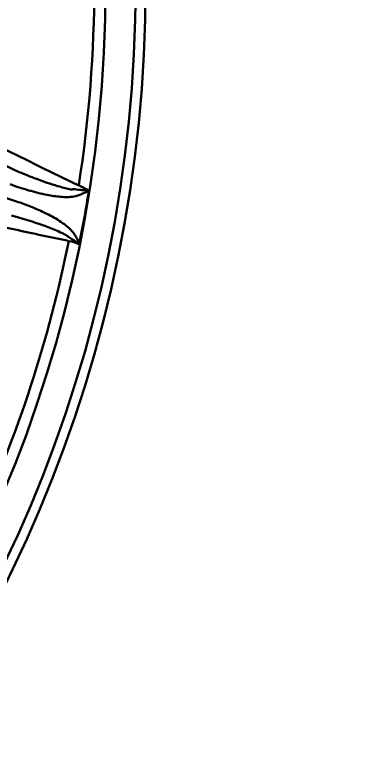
# Model space of a CAD drawing. Header units: inches. Extents: x 975 to 1816, y 133 to 420.
# Drawn here: x 1168.52 to 1184.14, y 242.34 to 275.13 of the extents above; entities that cross this region are included whole.
import ezdxf

# ---------------------------------------------------------------- set-up
doc = ezdxf.new("R2010")
doc.units = ezdxf.units.IN
doc.header["$MEASUREMENT"] = 0
doc.linetypes.add('CENTER', pattern=[2, 1.25, -0.25, 0.25, -0.25])
doc.layers.get('0').update_dxf_attribs({"lineweight": 30})
doc.layers.add('Center', color=1, linetype='CENTER', lineweight=18)
doc.styles.add('TCVN', font='tcvn+7284-2003r.ttf', dxfattribs={"height": 2.5})
doc.dimstyles.new('TCVN', dxfattribs={"dimtxt": 2.5, "dimasz": 3, "dimexe": 0.1, "dimexo": 0.0625, "dimgap": 0.09, "dimtad": 0, "dimtoh": 1, "dimdec": 0, "dimzin": 0, "dimdsep": 46, "dimtxsty": 'TCVN', "dimcen": 0.09, "dimclrd": 2, "dimclre": 2, "dimclrt": 1, "dimadec": 0, "dimazin": 0, "dimtfac": 1, "dimtdec": 0, "dimtofl": 0, "dimtmove": 0, "dimatfit": 3, "dimfxl": 1, "dimtolj": 1, "dimtzin": 0, "dimlwd": 18, "dimlwe": 18, "dimarcsym": 0})

# ---------------------------------------------------------------- blocks, each defined once
blk = doc.blocks.new('*D7')
at = {"layer": 'Center', "color": 2, "linetype": 'Continuous', "lineweight": 18, "transparency": 16777216}
for p, q in [((1171.919, 353.394), (1151.998, 326.267)), ((1174.919, 353.394), (1171.919, 353.394))]:
    blk.add_line(p, q, dxfattribs=at)
at = {"layer": 'Center', "color": 2, "lineweight": 18, "transparency": 16777216}
for p, q in [((1115.306, 276.426), (1115.486, 276.426)), ((1115.396, 276.336), (1115.396, 276.516))]:
    blk.add_line(p, q, dxfattribs=at)
at = {"layer": 'Center', "color": 2, "transparency": 16777216}
blk.add_solid([(1151.595, 326.563), (1152.401, 325.971), (1150.222, 323.849)], dxfattribs=at)
at = {"layer": 'Defpoints', "color": 0, "transparency": 16777216}
for p in [(1150.222, 323.849), (1080.569, 229.002)]:
    blk.add_point(p, dxfattribs=at)
at = {"layer": 'Center', "color": 1, "transparency": 16777216, "insert": (1178.009, 353.394), "char_height": 2.5, "attachment_point": 5, "style": 'TCVN'}
blk.add_mtext('\\A1;∅118', dxfattribs=at)
blk = doc.blocks.new('*D8')
at = {"layer": 'Center', "color": 2, "linetype": 'Continuous', "lineweight": 18, "transparency": 16777216}
for p, q in [((1174.822, 341.958), (1127.243, 289.491)), ((1177.822, 341.958), (1174.822, 341.958))]:
    blk.add_line(p, q, dxfattribs=at)
at = {"layer": 'Center', "color": 2, "lineweight": 18, "transparency": 16777216}
for p, q in [((1115.306, 276.426), (1115.486, 276.426)), ((1115.396, 276.336), (1115.396, 276.516))]:
    blk.add_line(p, q, dxfattribs=at)
at = {"layer": 'Center', "color": 2, "transparency": 16777216}
blk.add_solid([(1126.873, 289.826), (1127.614, 289.155), (1125.228, 287.268)], dxfattribs=at)
at = {"layer": 'Defpoints', "color": 0, "transparency": 16777216}
for p in [(1125.228, 287.268), (1105.563, 265.583)]:
    blk.add_point(p, dxfattribs=at)
at = {"layer": 'Center', "color": 1, "transparency": 16777216, "insert": (1180.537, 341.958), "char_height": 2.5, "attachment_point": 5, "style": 'TCVN'}
blk.add_mtext('\\A1;∅29', dxfattribs=at)

msp = doc.modelspace()

# ---------------------------------------------------------------- linework, layer by layer
for radius in [58.838, 58.403, 57.085]:
    msp.add_circle((1115.396, 276.426), radius)
for radius, start, end in [(56.593, 351.1187, 8.8813), (57.068, 348.5831, 350.9555), (56.593, 335.3912, 348.6088)]:
    msp.add_arc((1115.396, 276.426), radius, start, end)
for points, knots in [([(1167.906, 269.346), (1168.467, 269.066), (1169.03, 268.788), (1170.155, 268.235), (1170.719, 267.961), (1171.282, 267.686)], [0, 0, 0, 0, 0.5, 0.5, 1, 1, 1, 1]), ([(1168.521, 268.344), (1168.769, 268.238), (1169.018, 268.136), (1169.52, 267.941), (1169.773, 267.848), (1170.029, 267.763)], [0, 0, 0, 0, 0.5, 0.5, 1, 1, 1, 1]), ([(1169.932, 267.264), (1169.654, 267.317), (1169.38, 267.386), (1168.839, 267.542), (1168.571, 267.631), (1168.306, 267.728)], [0, 0, 0, 0, 0.5, 0.5, 1, 1, 1, 1]), ([(1170.029, 267.763), (1170.193, 267.708), (1170.359, 267.656), (1170.61, 267.587), (1170.694, 267.565), (1170.863, 267.527), (1170.948, 267.51), (1171.035, 267.498)], [0, 0, 0, 0, 0.5, 0.5, 0.75, 0.75, 1, 1, 1, 1]), ([(1171.035, 267.498), (1171.034, 267.5), (1171.034, 267.503), (1171.035, 267.505), (1171.035, 267.508), (1171.036, 267.51), (1171.038, 267.512), (1171.04, 267.515), (1171.043, 267.518), (1171.046, 267.52)], [0, 0, 0, 0, 0.0000422428, 0.0000422428, 0.0000422428, 0.000084418, 0.000084418, 0.000084418, 0.0001407012, 0.0001407012, 0.0001407012, 0.0001407012]), ([(1171.046, 267.52), (1171.161, 267.504), (1171.279, 267.491), (1171.456, 267.475), (1171.515, 267.471), (1171.604, 267.465), (1171.634, 267.464), (1171.679, 267.462), (1171.694, 267.461), (1171.716, 267.46), (1171.724, 267.46), (1171.735, 267.46), (1171.738, 267.461), (1171.744, 267.461), (1171.746, 267.461), (1171.75, 267.462), (1171.752, 267.464), (1171.751, 267.465)], [0, 0, 0, 0, 0.5, 0.5, 0.75, 0.75, 0.875, 0.875, 0.9375, 0.9375, 0.96875, 0.96875, 0.984375, 0.984375, 0.992188, 0.992188, 1, 1, 1, 1]), ([(1171.282, 267.686), (1171.289, 267.686), (1171.296, 267.687), (1171.302, 267.688), (1171.305, 267.688), (1171.308, 267.688), (1171.31, 267.688)], [0, 0, 0, 0, 0.0001038946, 0.0001038946, 0.0001038946, 0.0001448338, 0.0001448338, 0.0001448338, 0.0001448338]), ([(1171.31, 267.688), (1171.38, 267.647), (1171.451, 267.608), (1171.598, 267.534), (1171.674, 267.498), (1171.751, 267.465)], [0, 0, 0, 0, 0.5, 0.5, 1, 1, 1, 1]), ([(1171.097, 267.191), (1171, 267.176), (1170.902, 267.171), (1170.706, 267.169), (1170.608, 267.174), (1170.317, 267.198), (1170.124, 267.227), (1169.932, 267.264)], [0, 0, 0, 0, 0.25, 0.25, 0.5, 0.5, 1, 1, 1, 1]), ([(1171.754, 267.454), (1171.749, 267.449), (1171.742, 267.445), (1171.73, 267.438), (1171.723, 267.434), (1171.704, 267.424), (1171.691, 267.417), (1171.651, 267.397), (1171.624, 267.384), (1171.544, 267.347), (1171.489, 267.324), (1171.325, 267.259), (1171.212, 267.221), (1171.097, 267.191)], [0, 0, 0, 0, 0.03125, 0.03125, 0.0625, 0.0625, 0.125, 0.125, 0.25, 0.25, 0.5, 0.5, 1, 1, 1, 1]), ([(1171.754, 267.454), (1171.754, 267.456), (1171.754, 267.458), (1171.754, 267.46), (1171.754, 267.462), (1171.752, 267.463), (1171.751, 267.465)], [0, 0, 0, 0, 0.0000252961, 0.0000252961, 0.0000252961, 0.00005828994, 0.00005828994, 0.00005828994, 0.00005828994]), ([(1168.586, 266.979), (1168.793, 266.91), (1168.997, 266.835), (1169.401, 266.674), (1169.6, 266.587), (1169.797, 266.493)], [0, 0, 0, 0, 0.5, 0.5, 1, 1, 1, 1]), ([(1169.981, 266.401), (1170.089, 266.347), (1170.196, 266.29), (1170.404, 266.169), (1170.506, 266.105), (1170.705, 265.967), (1170.8, 265.893), (1170.932, 265.771), (1170.974, 265.729), (1171.053, 265.639), (1171.09, 265.591), (1171.122, 265.539)], [0, 0, 0, 0, 0.25, 0.25, 0.5, 0.5, 0.75, 0.75, 0.875, 0.875, 1, 1, 1, 1]), ([(1170.9, 265.402), (1170.858, 265.436), (1170.814, 265.465), (1170.723, 265.52), (1170.677, 265.546), (1170.535, 265.62), (1170.439, 265.664), (1170.145, 265.79), (1169.946, 265.865), (1169.745, 265.935)], [0, 0, 0, 0, 0.125, 0.125, 0.25, 0.25, 0.5, 0.5, 1, 1, 1, 1]), ([(1171.327, 265.118), (1171.327, 265.119), (1171.326, 265.12), (1171.325, 265.122), (1171.324, 265.123), (1171.321, 265.126), (1171.319, 265.128), (1171.312, 265.133), (1171.308, 265.136), (1171.295, 265.146), (1171.286, 265.152), (1171.26, 265.171), (1171.242, 265.183), (1171.189, 265.219), (1171.153, 265.243), (1171.045, 265.313), (1170.973, 265.358), (1170.9, 265.402)], [0, 0, 0, 0, 0.007813, 0.007813, 0.015625, 0.015625, 0.03125, 0.03125, 0.0625, 0.0625, 0.125, 0.125, 0.25, 0.25, 0.5, 0.5, 1, 1, 1, 1]), ([(1171.122, 265.539), (1171.163, 265.473), (1171.201, 265.406), (1171.254, 265.304), (1171.271, 265.27), (1171.297, 265.218), (1171.305, 265.2), (1171.317, 265.174), (1171.321, 265.165), (1171.328, 265.147), (1171.332, 265.139), (1171.334, 265.129)], [0, 0, 0, 0, 0.5, 0.5, 0.75, 0.75, 0.875, 0.875, 0.9375, 0.9375, 1, 1, 1, 1]), ([(1171.334, 265.129), (1171.334, 265.127), (1171.333, 265.125), (1171.332, 265.123), (1171.331, 265.121), (1171.329, 265.119), (1171.327, 265.118)], [0, 0, 0, 0, 0.00003455991, 0.00003455991, 0.00003455991, 0.00006825331, 0.00006825331, 0.00006825331, 0.00006825331])]:
    msp.add_open_spline(points, degree=3, knots=knots)
for points in [[(1162.973, 268.867), (1164.838, 268.237), (1166.711, 267.607), (1168.586, 266.979)], [(1168.521, 268.344), (1168.191, 268.506), (1167.862, 268.669), (1167.532, 268.833)], [(1169.562, 265.999), (1169.17, 266.133), (1168.773, 266.252), (1168.373, 266.36)], [(1169.797, 266.493), (1169.859, 266.463), (1169.92, 266.432), (1169.981, 266.401)], [(1169.705, 265.493), (1168.92, 265.666), (1168.132, 265.833), (1167.344, 265.994)], [(1169.745, 265.934), (1169.684, 265.956), (1169.623, 265.978), (1169.562, 265.999)], [(1169.745, 265.935), (1169.745, 265.935), (1169.745, 265.935), (1169.745, 265.934)], [(1170.874, 265.248), (1170.484, 265.33), (1170.095, 265.411), (1169.705, 265.493)], [(1171.327, 265.118), (1171.177, 265.172), (1171.024, 265.216), (1170.874, 265.248)]]:
    msp.add_open_spline(points, degree=3)

# ---------------------------------------------------------------- dimensions: what is measured, and where the dimension line sits
at = {"layer": 'Center'}
for p1, p2, picture, middle in [((1080.569, 229.002), (1150.222, 323.849), '*D7', (1178.009, 353.394)), ((1105.563, 265.583), (1125.228, 287.268), '*D8', (1180.537, 341.958))]:
    dim = msp.add_diameter_dim_2p(p1=p1, p2=p2, dimstyle='TCVN', dxfattribs=at)
    dim.commit()
    dim.dimension.update_dxf_attribs({"geometry": picture, "text_midpoint": middle, "dimtype": 163})

doc.saveas('drawing.dxf')
